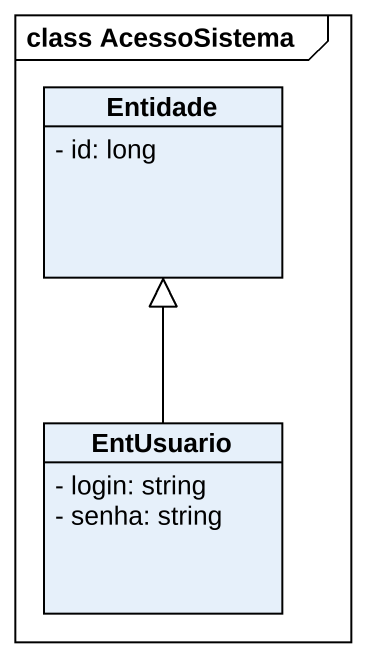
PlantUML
@startuml
mainframe class AcessoSistema
hide circle
hide empty members
skinparam classAttributeIconSize 0
class Entidade {
  - id: long
}
class EntUsuario {
  - login: string
  - senha: string
}
EntUsuario -up-|> Entidade
@enduml
